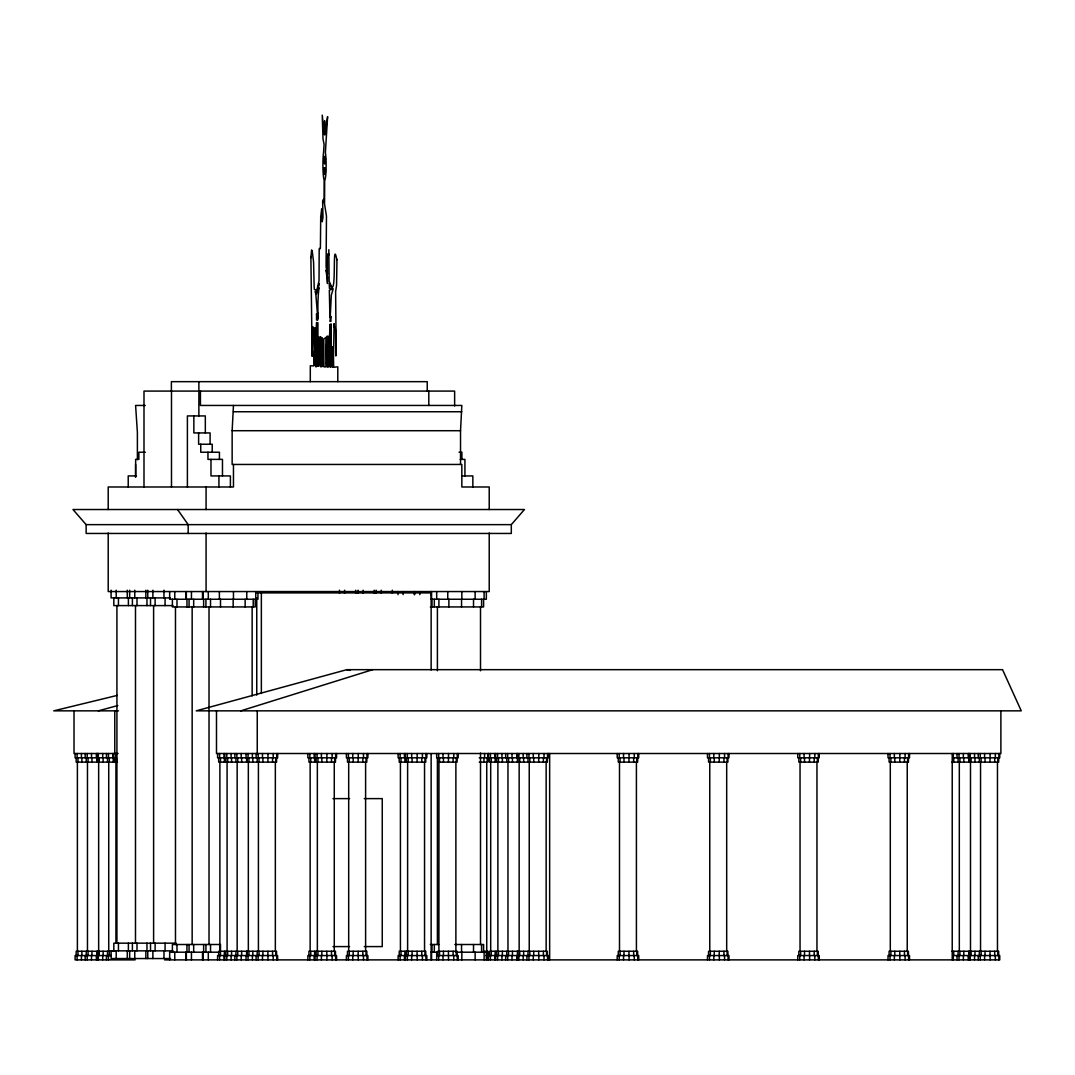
<?xml version="1.0" encoding="UTF-8"?>
<svg xmlns="http://www.w3.org/2000/svg" width="1075" height="1075" viewBox="0 0 1075 1075"><rect width="100%" height="100%" fill="white"/><g stroke="black" fill="none" stroke-linecap="round" stroke-linejoin="round"><path stroke-width="1.5" d="M328.829 249.722L328.842 254.372L328.587 255.38L327.902 253.74L327.351 258.349L327.458 274.313L326.088 266.788L326.464 216.075L324.556 204.116L324.677 180.398A15.09 1.572 90 0 0 326.074 168.909A15.09 1.572 90 0 0 325.389 152.569L327.606 116.638L324.986 134.778L324.65 120.763L324.381 134.724L322.245 115.119L323.011 139.038L324.086 144.198L323.602 152.113A15.776 1.653 90 0 0 322.957 168.049A15.776 1.653 90 0 0 324.207 180.251L324.233 202.785L323.508 199.386L322.634 201.079L322.984 217.352L322.231 221.772L321.694 208.819L320.713 216.841L320.417 246.82L320.31 248.728L319.315 248.433L319.181 249.319L319.033 280.75L317.098 289.081L316.063 289.86L314.424 289.538L314.182 287.549L313.578 262.112L312.167 250.609A19.337 2.016 -90 0 1 311.602 249.964L310.89 257.731M489.219 509.523L489.219 486.988L461.833 486.988L461.833 464.454L232.146 464.454L232.146 430.712L233.463 405.45M460.53 464.454L460.53 430.712L461.833 405.45L200.42 405.45L200.42 391.085M325.349 158.603L325.147 156.802L324.798 163.978L325.349 158.603L325.456 159.436M336.851 259.72C332.323 236.984 336.394 291.177 331.718 287.038L329.152 281.207L328.856 253.969M336.972 259.384L336.556 285.413L335.615 291.688L336.179 351.135L335.843 355.959L335.467 329.622L335.078 326.988L334.137 327.23L334.097 323.642L333.478 358.123L333.693 367.274L337.792 366.817L337.792 381.665M511.31 524.64L524.452 509.523L72.993 509.523L86.134 524.64L86.134 533.455L511.31 533.455L511.31 524.64L86.134 524.64M240.827 710.844L372.729 669.671M98.362 710.844L117.793 705.536M346.822 669.671L196.214 710.844L1021.25 710.844L1002.545 669.671L346.822 669.671L350.101 670.424M117.242 695.404L53.75 710.844L118.505 710.844M145.246 405.45L135.598 405.45L137.385 432.365L137.385 459.643M233.463 411.752L461.833 411.752M232.146 430.712L460.53 430.712M145.407 452.226L138.85 452.226L138.85 459.388L135.652 459.388L135.652 475.929M459.012 452.226L461.901 452.226L461.901 459.388M460.234 459.388L464.924 459.388L464.924 475.929M136.417 475.929L128.221 475.929L128.221 486.988M461.793 475.929L472.852 475.929L472.852 486.988M256.75 592.889L431.142 592.889L431.142 669.98M170.213 597.902L111.101 597.902L111.101 590.215M430.9 599.245L486.343 599.245L486.343 591.559M172.994 605.601L113.829 605.601L113.829 597.902M430.349 606.932L483.602 606.932L483.602 599.245M118.116 753.508L74.027 753.508L74.027 710.844M479.262 757.821L548.438 757.821L548.438 753.508M117.484 762.121L76.177 762.121L76.177 757.821M479.262 762.121L487.942 762.121L488.131 753.508M951.939 762.121L998.675 762.121L998.675 757.821M332.995 798.618L349.577 798.618M364.277 798.618L382.257 798.618L382.257 946.591L364.277 946.591M176.166 943.165L113.829 943.165L113.829 950.851M430.349 944.508L438.909 944.508M454.873 944.508L483.602 944.508L483.602 952.195M332.995 946.591L349.577 946.591M172.994 950.851L111.101 950.851L111.101 958.551L170.616 958.551M113.708 951.267L76.177 951.267L76.177 955.567M483.266 951.267L487.942 951.267L488.131 959.881M951.939 951.267L998.675 951.267L998.675 955.567M219.381 952.195L169.662 952.195L169.662 959.881M430.9 952.195L437.377 952.195M455.572 952.195L486.343 952.195L486.343 959.881M111.33 955.567L75.102 955.567L75.102 959.881L135.127 959.881M436.678 955.567L458.165 955.567L458.165 959.881M485.779 955.567L548.438 955.567L548.438 959.881M164.65 959.881L999.75 959.881L999.75 955.567L953.283 955.567L953.283 959.881M177.55 509.523L188.179 524.64L188.179 533.455M310.877 256.535L312.153 356.363L312.046 330.912L313 326.827L314.169 352.627L313.739 351.512L313.819 365.903L310.299 365.809L310.299 381.665M1000.892 710.844L1000.892 753.508L216.492 753.508L216.492 710.844M999.75 753.508L999.75 757.821L953.283 757.821L953.283 753.508M998.863 753.508L998.863 757.821M998.863 955.567L998.863 959.881M997.882 757.821L997.882 762.121M997.882 951.267L997.882 955.567M997.466 762.121L997.466 951.267M995.343 753.508L995.343 757.821M995.343 955.567L995.343 959.881M994.711 757.821L994.711 762.121M994.711 951.267L994.711 955.567M990.115 753.508L990.115 757.821M990.115 955.567L990.115 959.881M990.008 757.821L990.008 762.121M990.008 951.267L990.008 955.567M985.036 757.821L985.036 762.121M985.036 951.267L985.036 955.567M984.593 753.508L984.593 757.821M984.593 955.567L984.593 959.881M981.126 757.821L981.126 762.121M981.126 951.267L981.126 955.567M980.548 762.121L980.548 951.267M980.252 753.508L980.252 757.821M980.252 955.567L980.252 959.881M979.338 757.821L979.338 762.121M979.338 951.267L979.338 955.567M978.263 753.508L978.263 757.821M978.263 955.567L978.263 959.881M974.985 757.821L974.985 762.121M974.985 951.267L974.985 955.567M974.541 753.508L974.541 757.821M974.541 955.567L974.541 959.881M971.088 757.821L971.088 762.121M971.088 951.267L971.088 955.567M970.497 762.121L970.497 951.267M970.201 753.508L970.201 757.821M970.201 955.567L970.201 959.881M970.08 757.821L970.08 762.121M970.08 951.267L970.08 955.567M969.287 757.821L969.287 762.121M969.287 951.267L969.287 955.567M969.099 753.508L969.099 757.821M969.099 955.567L969.099 959.881M968.884 753.508L968.763 762.121M968.763 951.267L968.884 959.881M968.212 753.508L968.212 757.821M968.212 955.567L968.212 959.881M963.805 757.821L963.805 762.121M963.805 951.267L963.805 955.567M963.361 753.508L963.361 757.821M963.361 955.567L963.361 959.881M959.894 757.821L959.894 762.121M959.894 951.267L959.894 955.567M959.317 762.121L959.317 951.267M959.021 753.508L959.021 757.821M959.021 955.567L959.021 959.881M958.107 757.821L958.107 762.121M958.107 951.267L958.107 955.567M957.032 753.508L957.032 757.821M957.032 955.567L957.032 959.881M953.727 757.821L953.727 762.121M953.727 951.267L953.727 955.567M952.222 753.508L952.222 959.881M909.517 753.508L909.517 757.821L888.017 757.821L888.017 753.508M909.517 959.881L909.517 955.567L888.017 955.567L888.017 959.881M908.63 753.508L908.63 757.821M908.63 955.567L908.63 959.881M908.442 757.821L908.442 762.121L889.092 762.121L889.092 757.821M908.442 955.567L908.442 951.267L889.092 951.267L889.092 955.567M907.636 757.821L907.636 762.121M907.636 951.267L907.636 955.567M907.233 762.121L907.233 951.267M905.096 753.508L905.096 757.821M905.096 955.567L905.096 959.881M904.465 757.821L904.465 762.121M904.465 951.267L904.465 955.567M899.869 753.508L899.762 762.121M899.869 959.881L899.762 951.267M894.79 757.821L894.79 762.121M894.79 951.267L894.79 955.567M894.36 753.508L894.36 757.821M894.36 955.567L894.36 959.881M890.893 757.821L890.893 762.121M890.893 951.267L890.893 955.567M890.302 762.121L890.302 951.267M890.019 753.508L890.019 757.821M890.019 955.567L890.019 959.881M819.244 753.508L819.244 757.821L797.757 757.821L797.757 753.508M819.244 959.881L819.244 955.567L797.757 955.567L797.757 959.881M818.357 753.508L818.357 757.821M818.357 955.567L818.357 959.881M818.169 757.821L818.169 762.121L798.832 762.121L798.832 757.821M818.169 955.567L818.169 951.267L798.832 951.267L798.832 955.567M817.376 757.821L817.376 762.121M817.376 951.267L817.376 955.567M816.96 762.121L816.96 951.267M814.837 753.508L814.837 757.821M814.837 955.567L814.837 959.881M814.192 757.821L814.192 762.121M814.192 951.267L814.192 955.567M809.609 753.508L809.609 757.821M809.609 955.567L809.609 959.881M809.488 757.821L809.488 762.121M809.488 951.267L809.488 955.567M804.53 757.821L804.53 762.121M804.53 951.267L804.53 955.567M804.087 753.508L804.087 757.821M804.087 955.567L804.087 959.881M800.62 757.821L800.62 762.121M800.62 951.267L800.62 955.567M800.042 762.121L800.042 951.267M799.746 753.508L799.746 757.821M799.746 955.567L799.746 959.881M728.971 753.508L728.971 757.821L707.484 757.821L707.484 753.508M728.971 959.881L728.971 955.567L707.484 955.567L707.484 959.881M728.084 753.508L728.084 757.821M728.084 955.567L728.084 959.881M727.896 757.821L727.896 762.121L708.559 762.121L708.559 757.821M727.896 955.567L727.896 951.267L708.559 951.267L708.559 955.567M727.103 757.821L727.103 762.121M727.103 951.267L727.103 955.567M726.687 762.121L726.687 951.267M724.563 753.508L724.563 757.821M724.563 955.567L724.563 959.881M723.932 757.821L723.932 762.121M723.932 951.267L723.932 955.567M719.336 753.508L719.336 757.821M719.336 955.567L719.336 959.881M719.229 757.821L719.229 762.121M719.229 951.267L719.229 955.567M714.257 757.821L714.257 762.121M714.257 951.267L714.257 955.567M713.813 753.508L713.813 757.821M713.813 955.567L713.813 959.881M710.347 757.821L710.347 762.121M710.347 951.267L710.347 955.567M709.769 762.121L709.769 951.267M709.473 753.508L709.473 757.821M709.473 955.567L709.473 959.881M638.711 753.508L638.711 757.821L617.211 757.821L617.211 753.508M638.711 959.881L638.711 955.567L617.211 955.567L617.211 959.881M637.824 753.508L637.824 757.821M637.824 955.567L637.824 959.881M637.636 757.821L637.636 762.121L618.286 762.121L618.286 757.821M637.636 955.567L637.636 951.267L618.286 951.267L618.286 955.567M636.83 757.821L636.83 762.121M636.83 951.267L636.83 955.567M636.413 762.121L636.413 951.267M634.29 753.508L634.29 757.821M634.29 955.567L634.29 959.881M633.659 757.821L633.659 762.121M633.659 951.267L633.659 955.567M629.063 753.508L629.063 757.821M629.063 955.567L629.063 959.881M628.956 757.821L628.956 762.121M628.956 951.267L628.956 955.567M623.984 757.821L623.984 762.121M623.984 951.267L623.984 955.567M623.54 753.508L623.54 757.821M623.54 955.567L623.54 959.881M620.087 757.821L620.087 762.121M620.087 951.267L620.087 955.567M619.496 762.121L619.496 951.267M619.213 753.508L619.213 757.821M619.213 955.567L619.213 959.881M549.648 753.508L549.648 959.881M547.551 753.508L547.551 757.821M547.551 955.567L547.551 959.881M547.363 757.821L547.363 762.121L489.488 762.121L489.488 757.821M547.363 955.567L547.363 951.267L489.488 951.267L489.488 955.567M546.57 757.821L546.57 762.121M546.57 951.267L546.57 955.567M546.154 762.121L546.154 951.267M544.017 753.508L544.017 757.821M544.017 955.567L544.017 959.881M543.386 757.821L543.386 762.121M543.386 951.267L543.386 955.567M538.803 753.508L538.803 757.821M538.803 955.567L538.803 959.881M538.683 757.821L538.683 762.121M538.683 951.267L538.683 955.567M533.724 757.821L533.724 762.121M533.724 951.267L533.724 955.567M533.281 753.508L533.281 757.821M533.281 955.567L533.281 959.881M529.814 757.821L529.814 762.121M529.814 951.267L529.814 955.567M529.236 762.121L529.236 951.267M528.94 753.508L528.94 757.821M528.94 955.567L528.94 959.881M528.013 757.821L528.013 762.121M528.013 951.267L528.013 955.567M526.938 753.508L526.938 757.821M526.938 955.567L526.938 959.881M523.646 757.821L523.646 762.121M523.646 951.267L523.646 955.567M523.202 753.508L523.202 757.821M523.202 955.567L523.202 959.881M519.736 757.821L519.736 762.121M519.736 951.267L519.736 955.567M519.158 762.121L519.158 951.267M518.862 753.508L518.862 757.821M518.862 955.567L518.862 959.881M517.935 757.821L517.935 762.121M517.935 951.267L517.935 955.567M517.532 753.508L517.532 757.821M517.532 955.567L517.532 959.881M517.424 757.821L517.424 762.121M517.424 951.267L517.424 955.567M516.86 753.508L516.86 757.821M516.86 955.567L516.86 959.881M512.452 757.821L512.452 762.121M512.452 951.267L512.452 955.567M512.009 753.508L512.009 757.821M512.009 955.567L512.009 959.881M508.556 757.821L508.556 762.121M508.556 951.267L508.556 955.567M507.964 762.121L507.964 951.267M507.669 753.508L507.669 757.821M507.669 955.567L507.669 959.881M506.755 757.821L506.755 762.121M506.755 951.267L506.755 955.567M505.68 753.508L505.68 757.821M505.68 955.567L505.68 959.881M502.374 757.821L502.374 762.121M502.374 951.267L502.374 955.567M501.931 753.508L501.931 757.821M501.931 955.567L501.931 959.881M498.477 757.821L498.477 762.121M498.477 951.267L498.477 955.567M497.886 762.121L497.886 951.267M497.591 753.508L497.591 757.821M497.591 955.567L497.591 959.881M496.677 757.821L496.677 762.121M496.677 951.267L496.677 955.567M495.602 753.508L495.602 757.821M495.602 955.567L495.602 959.881M495.185 757.821L495.185 762.121M495.185 951.267L495.185 955.567M494.742 753.508L494.742 757.821M494.742 955.567L494.742 959.881M491.275 757.821L491.275 762.121M491.275 951.267L491.275 955.567M490.697 762.121L490.697 951.267M490.402 753.508L490.402 757.821M490.402 955.567L490.402 959.881M489.219 532.972L489.219 591.559L108.212 591.559L108.212 532.972M488.413 753.508L488.413 757.821M488.413 955.567L488.413 959.881M487.15 757.821L487.15 762.121M487.15 951.267L487.15 955.567M486.733 762.121L486.733 951.267M484.597 753.508L484.597 757.821M484.113 591.559L484.113 599.245M483.965 757.821L483.965 762.121M484.113 952.195L484.113 959.881M481.6 599.245L481.6 606.932M481.6 944.508L481.6 952.195M480.512 606.932L480.512 670.76M480.512 753.051L480.512 944.508M475.137 591.559L475.137 599.245M475.137 952.195L475.137 959.881M473.524 599.245L473.524 606.932M473.524 944.508L473.524 952.195M461.833 591.559L461.833 599.245M461.833 952.195L461.833 959.881M461.551 599.245L461.551 606.932M461.551 944.508L461.551 952.195M458.165 753.508L458.165 757.821L436.678 757.821L436.678 753.508M457.278 753.508L457.278 757.821M457.278 955.567L457.278 959.881M457.09 757.821L457.09 762.121L437.753 762.121L437.753 757.821M457.09 955.567L457.09 951.267L437.753 951.267L437.753 955.567M456.297 757.821L456.297 762.121M456.297 951.267L456.297 955.567M455.881 762.121L455.881 951.267M454.631 405.974L454.631 391.085L143.996 391.085L143.996 486.988M453.757 753.508L453.757 757.821M453.757 955.567L453.757 959.881M453.126 757.821L453.126 762.121M453.126 951.267L453.126 955.567M448.88 599.245L448.88 606.932M448.53 753.508L448.423 762.121M448.53 959.881L448.423 951.267M447.751 591.559L447.751 599.245M443.451 757.821L443.451 762.121M443.451 951.267L443.451 955.567M443.007 753.508L443.007 757.821M443.007 955.567L443.007 959.881M439.541 757.821L439.541 762.121M439.541 951.267L439.541 955.567M438.909 599.245L438.909 606.932M438.963 762.121L438.909 952.195M438.667 753.508L438.667 757.821M438.667 955.567L438.667 959.881M437.404 606.932L437.404 670.76M437.404 758.09L437.404 944.508M436.678 591.559L436.678 599.245M436.678 952.195L436.678 959.881M434.313 599.245L434.313 606.932M434.313 944.508L434.313 952.195M432.016 599.245L432.016 606.932M432.016 944.508L432.016 952.195M431.572 591.559L431.572 599.245M431.572 952.195L431.572 959.881M431.142 753.763L431.142 959.881M430.9 591.559L430.9 594.636M428.804 391.085L428.804 405.45M427.245 391.085L427.245 381.665L171.382 381.665L171.382 391.085M426.829 753.508L426.829 757.821L398.14 757.821L398.14 753.508M426.829 959.881L426.829 955.567L398.14 955.567L398.14 959.881M425.942 753.508L425.942 757.821M425.942 955.567L425.942 959.881M425.754 757.821L425.754 762.121L399.215 762.121L399.215 757.821M425.754 955.567L425.754 951.267L399.215 951.267L399.215 955.567M424.947 757.821L424.947 762.121M424.947 951.267L424.947 955.567M424.544 762.121L424.544 951.267M422.408 753.508L422.408 757.821M422.408 955.567L422.408 959.881M421.776 757.821L421.776 762.121M421.776 951.267L421.776 955.567M419.814 591.559L419.814 594.636M417.181 753.508L417.181 757.821M417.181 955.567L417.181 959.881M417.073 757.821L417.073 762.121M417.073 951.267L417.073 955.567M414.708 591.559L414.708 594.636M414.211 591.559L414.211 594.636M412.101 757.821L412.101 762.121M412.101 951.267L412.101 955.567M411.671 753.508L411.671 757.821M411.671 955.567L411.671 959.881M408.204 757.821L408.204 762.121M408.204 951.267L408.204 955.567M407.613 762.121L407.613 951.267M407.331 753.508L407.331 757.821M407.331 955.567L407.331 959.881M406.404 757.821L406.404 762.121M406.404 951.267L406.404 955.567M405.329 753.508L405.329 757.821M405.329 955.567L405.329 959.881M404.912 757.821L404.912 762.121M404.912 951.267L404.912 955.567M404.469 753.508L404.469 757.821M404.469 955.567L404.469 959.881M403.138 591.559L403.138 594.636M401.002 757.821L401.002 762.121M401.002 951.267L401.002 955.567M400.424 762.121L400.424 951.267M400.128 753.508L400.128 757.821M400.128 955.567L400.128 959.881M398.032 591.559L398.032 594.636M392.335 590.215L392.335 593.293M381.262 590.215L381.262 593.293M376.156 590.215L376.156 593.293M374.221 590.215L374.221 593.293M367.892 753.508L367.892 757.821L346.405 757.821L346.405 753.508M367.892 959.881L367.892 955.567L346.405 955.567L346.405 959.881M367.005 753.508L367.005 757.821M367.005 955.567L367.005 959.881M366.817 757.821L366.817 762.121L347.48 762.121L347.48 757.821M366.817 955.567L366.817 951.267L347.48 951.267L347.48 955.567M366.024 757.821L366.024 762.121M366.024 951.267L366.024 955.567M365.607 762.121L365.607 951.267M363.484 753.508L363.484 757.821M363.484 955.567L363.484 959.881M363.148 590.215L363.148 593.293M362.853 757.821L362.853 762.121M362.853 951.267L362.853 955.567M358.257 753.508L358.257 757.821M358.257 955.567L358.257 959.881M358.042 590.215L358.042 593.293M358.15 757.821L358.15 762.121M358.15 951.267L358.15 955.567M355.664 590.215L355.664 593.293M353.178 757.821L353.178 762.121M353.178 951.267L353.178 955.567M352.734 753.508L352.734 757.821M352.734 955.567L352.734 959.881M349.281 757.821L349.281 762.121M349.281 951.267L349.281 955.567M348.69 762.121L348.69 951.267M348.394 753.508L348.394 757.821M348.394 955.567L348.394 959.881M344.578 590.215L344.578 593.293M339.472 590.215L339.472 593.293M336.556 753.508L336.556 757.821L307.867 757.821L307.867 753.508M336.556 959.881L336.556 955.567L307.867 955.567L307.867 959.881M335.669 753.508L335.669 757.821M335.669 955.567L335.669 959.881M335.481 757.821L335.481 762.121L308.942 762.121L308.942 757.821M335.481 955.567L335.481 951.267L308.942 951.267L308.942 955.567M334.688 757.821L334.688 762.121M334.688 951.267L334.688 955.567M334.271 762.121L334.271 951.267M332.148 753.508L332.148 757.821M332.148 955.567L332.148 959.881M331.503 757.821L331.503 762.121M331.503 951.267L331.503 955.567M326.921 753.508L326.8 762.121M326.921 959.881L326.8 951.267M321.842 757.821L321.842 762.121M321.842 951.267L321.842 955.567M321.398 753.508L321.398 757.821M321.398 955.567L321.398 959.881M317.931 757.821L317.931 762.121M317.931 951.267L317.931 955.567M317.353 762.121L317.353 951.267M317.058 753.508L317.058 757.821M317.058 955.567L317.058 959.881M316.144 757.821L316.144 762.121M316.144 951.267L316.144 955.567M315.069 753.508L315.069 757.821M315.069 955.567L315.069 959.881M314.639 757.821L314.639 762.121M314.639 951.267L314.639 955.567M314.196 753.508L314.196 757.821M314.196 955.567L314.196 959.881M310.742 757.821L310.742 762.121M310.742 951.267L310.742 955.567M310.151 762.121L310.151 951.267M309.855 753.508L309.855 757.821M309.855 955.567L309.855 959.881M277.632 753.508L277.632 757.821L217.593 757.821L217.593 753.508M277.632 959.881L277.632 955.567L217.593 955.567L217.593 959.881M276.745 753.508L276.745 757.821M276.745 955.567L276.745 959.881M276.557 757.821L276.557 762.121L218.668 762.121L218.668 757.821M276.557 955.567L276.557 951.267L218.668 951.267L218.668 955.567M275.751 757.821L275.751 762.121M275.751 951.267L275.751 955.567M275.348 762.121L275.348 951.267M273.211 753.508L273.211 757.821M273.211 955.567L273.211 959.881M272.58 757.821L272.58 762.121M272.58 951.267L272.58 955.567M267.984 753.508L267.877 762.121M267.877 951.267L267.984 959.881M262.905 757.821L262.905 762.121M262.905 951.267L262.905 955.567M262.475 753.508L262.475 757.821M262.475 955.567L262.475 959.881M261.359 592.889L261.359 693.442M259.008 757.821L259.008 762.121M259.008 951.267L259.008 955.567M258.417 762.121L258.417 951.267M257.96 591.559L257.96 599.245L169.662 599.245L169.662 591.559M258.134 753.508L258.134 757.821M258.134 955.567L258.134 959.881M257.248 710.844L257.248 753.508M257.207 757.821L257.207 762.121M257.207 951.267L257.207 955.567M256.75 597.915L256.75 695.108M256.132 753.508L256.132 757.821M256.132 955.567L256.132 959.881M255.729 591.559L255.729 599.245M255.218 599.245L255.218 606.932L172.39 606.932L172.39 599.245M253.216 599.245L253.216 606.932M252.827 757.821L252.827 762.121M252.827 951.267L252.827 955.567M252.397 753.508L252.397 757.821M252.397 955.567L252.397 959.881M252.141 606.932L252.141 695.942M248.93 757.821L248.93 762.121M248.93 951.267L248.93 955.567M248.338 762.121L248.338 951.267M248.056 753.508L248.056 757.821M248.056 955.567L248.056 959.881M247.129 757.821L247.129 762.121M247.129 951.267L247.129 955.567M246.766 591.559L246.766 599.245M246.618 757.821L246.618 762.121M246.618 951.267L246.618 955.567M246.054 753.508L246.054 757.821M246.054 955.567L246.054 959.881M245.14 599.245L245.14 606.932M241.647 757.821L241.647 762.121M241.647 951.267L241.647 955.567M241.203 753.508L241.203 757.821M241.203 955.567L241.203 959.881M237.736 757.821L237.736 762.121M237.736 951.267L237.736 955.567M237.158 762.121L237.158 951.267M236.863 753.508L236.863 757.821M236.863 955.567L236.863 959.881M235.949 757.821L235.949 762.121M235.949 951.267L235.949 955.567M234.874 753.508L234.874 757.821M234.874 955.567L234.874 959.881M233.463 464.454L233.463 486.988L108.212 486.988L108.212 509.523M233.463 591.559L233.463 599.245M233.168 599.245L233.168 606.932M231.568 757.821L231.568 762.121M231.568 951.267L231.568 955.567M231.125 753.508L231.125 757.821M231.125 955.567L231.125 959.881M230.399 486.988L230.399 475.929L210.982 475.929L210.982 459.388M227.658 757.821L227.658 762.121M227.658 951.267L227.658 955.567M227.08 762.121L227.08 951.267M226.785 753.508L226.785 757.821M226.785 955.567L226.785 959.881M225.871 757.821L225.871 762.121M225.871 951.267L225.871 955.567M224.796 753.508L224.796 757.821M224.796 955.567L224.796 959.881M224.379 757.821L224.379 762.121M224.379 951.267L224.379 955.567M223.936 753.508L223.936 757.821M223.936 955.567L223.936 959.881M222.471 475.929L222.471 459.388L207.959 459.388L207.959 452.226M220.496 599.245L220.496 606.932M220.469 757.821L220.469 762.121M220.469 955.567L220.496 944.508L172.39 944.508L172.39 952.195M219.891 762.121L219.891 951.267M219.434 459.388L219.434 452.226L200.743 452.226L200.743 444.244M219.596 753.508L219.596 757.821M219.596 955.567L219.596 959.881M219.381 591.559L219.381 599.245M218.924 475.929L218.924 486.988M212.218 452.226L212.218 444.244L198.62 444.244L198.62 432.929M210.525 599.245L210.525 606.932M210.525 944.508L210.525 952.195M210.095 444.244L210.095 432.929L193.849 432.929L193.849 415.931M209.02 606.932L209.02 944.508M208.308 591.559L208.308 599.245M208.308 952.195L208.308 959.881M206.078 486.988L206.078 509.523M206.078 532.972L206.078 591.559M205.93 599.245L205.93 606.932M205.93 944.508L205.93 952.195M205.325 432.929L205.325 415.931L187.399 415.931L187.399 486.988M203.632 599.245L203.632 606.932M203.632 944.508L203.632 952.195M203.202 591.559L203.202 599.245M203.202 952.195L203.202 959.881M202.517 591.559L202.517 599.245M202.517 952.195L202.517 959.881M198.875 381.665L198.875 415.931M193.675 599.245L193.675 606.932M193.675 944.508L193.675 952.195M192.156 606.932L192.156 944.508M191.444 591.559L191.444 599.245M191.444 952.195L191.444 959.881M189.066 599.245L189.066 606.932M189.066 944.508L189.066 952.195M186.956 599.245L186.956 606.932M186.956 944.508L186.956 952.195M186.338 591.559L186.338 599.245M186.338 952.195L186.338 959.881M185.841 591.559L185.841 599.245M185.841 952.195L185.841 959.881M176.985 599.245L176.985 606.932M176.985 944.508L176.985 952.195M175.48 606.932L175.48 944.508M174.768 591.559L174.768 599.245M174.768 952.195L174.768 959.881M171.489 391.085L171.489 486.988M165.08 597.902L165.08 605.601M165.08 943.165L165.08 950.851M163.964 590.215L163.964 597.902M163.964 950.851L163.964 958.551M155.109 597.902L155.109 605.601M155.109 943.165L155.109 950.851M153.604 605.601L153.604 943.165M152.878 590.215L152.878 597.902M152.878 950.851L152.878 958.551M150.513 597.902L150.513 605.601M150.513 943.165L150.513 950.851M147.772 590.215L147.772 597.902M147.772 950.851L147.772 958.551M146.966 597.902L146.966 605.601M146.966 943.165L146.966 950.851M145.851 590.215L145.851 597.902M145.851 950.851L145.851 958.551M136.995 597.902L136.995 605.601M136.995 943.165L136.995 950.851M135.598 464.454L135.598 477.327M135.49 605.601L135.49 943.165M134.765 590.215L134.765 597.902M134.765 950.851L134.765 958.551M132.4 597.902L132.4 605.601M132.4 943.165L132.4 950.851M129.658 590.215L129.658 597.902M129.658 950.851L129.658 958.551M128.395 597.902L128.395 605.601M128.395 943.165L128.395 950.851M127.28 590.215L127.28 597.902M127.28 950.851L127.28 958.551M118.438 597.902L118.438 605.601M118.438 943.165L118.438 950.851M116.92 605.601L116.92 943.165M116.517 762.121L116.517 757.821L75.102 757.821L75.102 753.508M116.208 590.215L116.208 597.902M116.208 950.851L116.208 958.551M115.925 762.121L115.925 942.896M115.63 753.508L115.509 762.121M114.783 710.844L114.783 753.508M114.716 757.821L114.716 762.121M113.641 753.508L113.641 757.821M113.224 757.821L113.224 762.121M112.781 753.508L112.781 757.821M109.314 757.821L109.314 762.121M109.314 951.267L109.314 955.567M108.736 762.121L108.736 951.267M108.441 753.508L108.441 757.821M108.441 955.567L108.441 959.881M107.527 757.821L107.527 762.121M107.527 951.267L107.527 955.567M106.452 753.508L106.452 757.821M106.452 955.567L106.452 959.881M103.146 757.821L103.146 762.121M103.146 951.267L103.146 955.567M102.703 753.508L102.703 757.821M102.703 955.567L102.703 959.881M99.236 757.821L99.236 762.121M99.236 951.267L99.236 955.567M98.658 762.121L98.658 951.267M98.362 753.508L98.242 762.121M98.242 951.267L98.362 959.881M97.449 757.821L97.449 762.121M97.449 951.267L97.449 955.567M97.261 753.508L97.261 757.821M97.261 955.567L97.261 959.881M97.032 753.508L96.925 762.121M96.925 951.267L97.032 959.881M96.374 753.508L96.374 757.821M96.374 955.567L96.374 959.881M91.953 757.821L91.953 762.121M91.953 951.267L91.953 955.567M91.509 753.508L91.509 757.821M91.509 955.567L91.509 959.881M88.056 757.821L88.056 762.121M88.056 951.267L88.056 955.567M87.465 762.121L87.465 951.267M87.182 753.508L87.182 757.821M87.182 955.567L87.182 959.881M86.255 757.821L86.255 762.121M86.255 951.267L86.255 955.567M85.18 753.508L85.18 757.821M85.18 955.567L85.18 959.881M81.875 757.821L81.875 762.121M81.875 951.267L81.875 955.567M81.431 753.508L81.431 757.821M81.431 955.567L81.431 959.881M77.978 757.821L77.978 762.121M77.978 951.267L77.978 955.567M77.387 762.121L77.387 951.267M77.104 753.508L77.104 757.821M77.104 955.567L77.104 959.881M318.643 364.21L318.764 366.306L318.966 336.851L318.643 364.21M324.757 168.238C324.489 182.884 326.262 167.216 324.757 168.238M326.504 347.883L326.787 366.656L327.042 336.193L326.504 347.883M329.259 344.484L329.246 366.629L330.442 366.83L329.998 324.274L329.259 344.484M329.877 315.459L330.173 317.864L331.315 295.101L333.196 288.839L329.326 290.21L329.877 315.459M316.816 322.742L316.749 366.091L317.877 366.266L317.931 322.742L316.816 322.742M317.972 313.242L317.824 318.926L315.916 295.289L319.033 287.643C318.146 294.644 317.689 302.303 317.972 313.242M331.073 324.166L331.503 366.83L330.643 366.83L331.073 324.166M314.652 331.463L315.19 365.594L314.894 327.727L314.652 331.463M320.283 345.908L320.78 366.911L320.619 336.757L320.283 345.908M322.97 349.98L322.782 365.997L321.761 366.709C321.089 364.721 321.788 315.418 322.97 349.98M316.373 330.092L316.063 367.005L316.641 322.419L316.373 330.092M327.539 277.202L327.499 283.545L326.155 270.067L327.539 277.202M328.117 356.322L327.929 367.22L328.036 336.058L328.117 356.322M325.886 363.31L325.9 366.857L323.924 366.857L323.777 339.055L325.9 337.442L325.886 363.31M324.233 170.71C323.508 179.753 324.005 160.551 324.233 170.71M324.045 156.305L324.301 163.534L324.045 156.439M332.914 346.647L332.968 367.26L332.914 346.647M330.791 316.493L329.877 321.304L330.966 321.304L330.791 316.493M319.073 283.531L317.877 288.839L319.073 283.531M316.762 291.204L315.835 294.268L315.109 291.553L316.762 291.204M332.283 288.396L329.461 288.436L329.219 283.652L332.283 288.396M317.622 319.974L316.534 319.974L316.534 313.672L317.622 319.974"/></g></svg>
